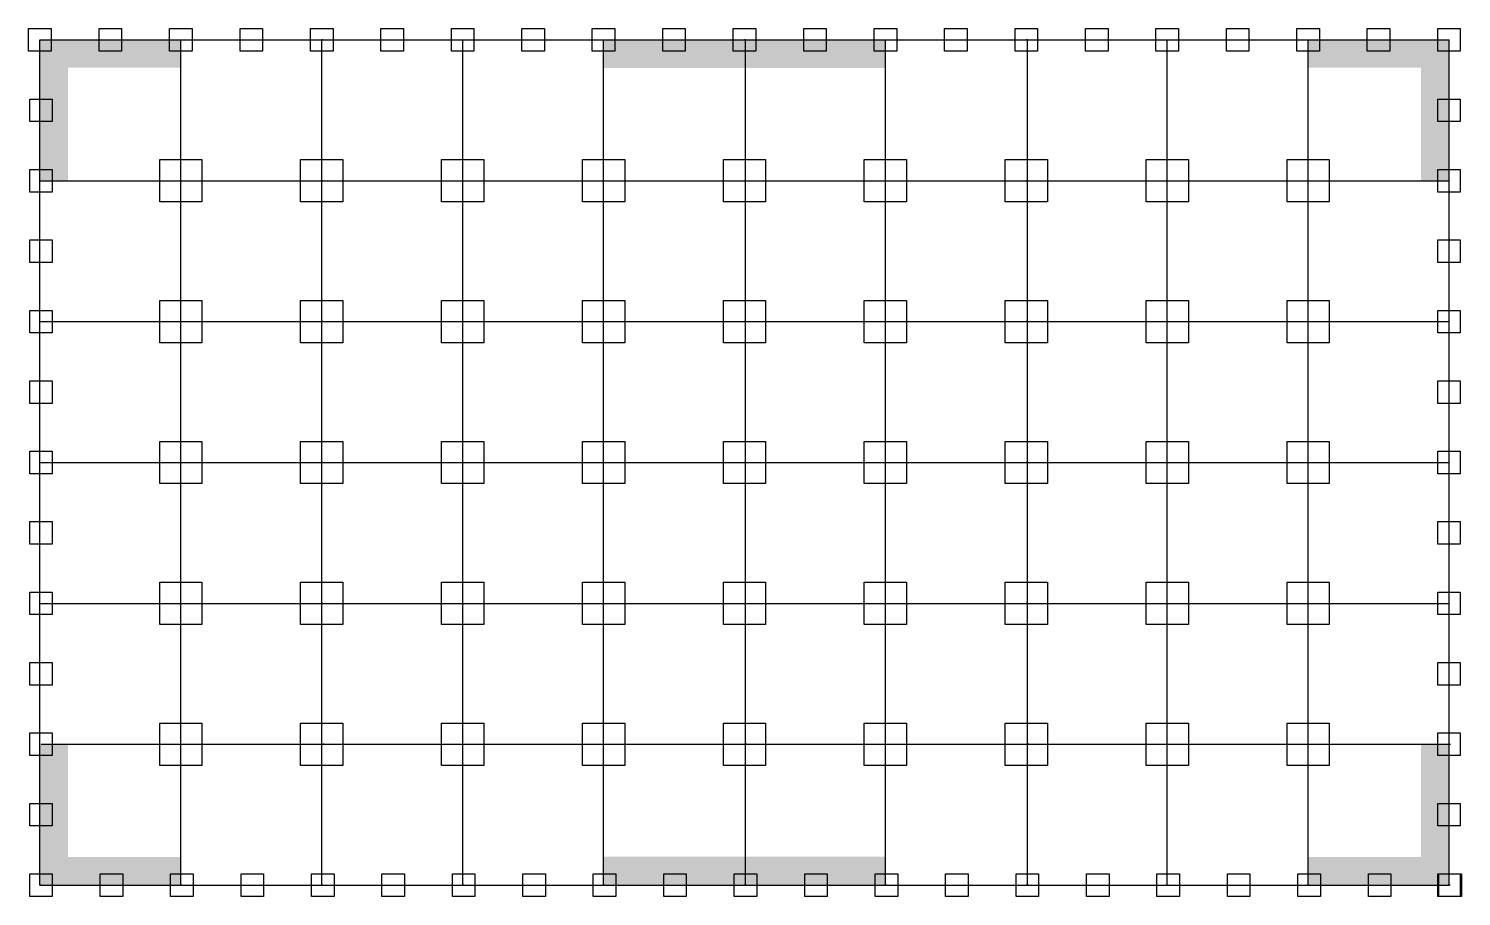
# Model space of a CAD drawing. Header units: millimetres. Extents: x 15911 to 66747, y 5730 to 36530.
import ezdxf

# ---------------------------------------------------------------- set-up
doc = ezdxf.new("R2010")
doc.units = ezdxf.units.MM

# ---------------------------------------------------------------- blocks, each defined once
blk = doc.blocks.new('*U19')
for p, q in [((-400, 400), (400, 400)), ((-400, -400), (-400, 400)), ((400, 400), (400, -400)), ((400, -400), (-400, -400))]:
    blk.add_line(p, q)
blk = doc.blocks.new('*U20')
at = {"color": 0, "linetype": 'ByBlock', "lineweight": -2, "transparency": 16777216}
for p in [(0, 0), (2500, 0), (5000, 0), (7500, 0), (10000, 0), (12500, 0), (15000, 0), (17500, 0), (20000, 0), (22500, 0), (25000, 0), (27500, 0), (30000, 0), (32500, 0), (35000, 0), (37500, 0), (40000, 0), (42500, 0), (45000, 0), (47500, 0), (50000, 0)]:
    blk.add_blockref('*U19', p, dxfattribs=at)
blk = doc.blocks.new('*U38')
for p, q in [((-400, 400), (400, 400)), ((-400, -400), (-400, 400)), ((400, 400), (400, -400)), ((400, -400), (-400, -400))]:
    blk.add_line(p, q)
blk = doc.blocks.new('*U39')
at = {"color": 0, "linetype": 'ByBlock', "lineweight": -2, "transparency": 16777216}
for p in [(0, 0), (2500, 0), (5000, 0), (7500, 0), (10000, 0), (12500, 0), (15000, 0), (17500, 0), (20000, 0), (22500, 0), (25000, 0), (27500, 0), (30000, 0), (32500, 0), (35000, 0), (37500, 0), (40000, 0), (42500, 0), (45000, 0), (47500, 0), (50000, 0)]:
    blk.add_blockref('*U38', p, dxfattribs=at)
blk = doc.blocks.new('*U41')
for p, q in [((-400, 400), (400, 400)), ((-400, -400), (-400, 400)), ((400, 400), (400, -400)), ((400, -400), (-400, -400))]:
    blk.add_line(p, q)
blk = doc.blocks.new('*U42')
at = {"color": 0, "linetype": 'ByBlock', "lineweight": -2, "transparency": 16777216}
for p in [(0, 30000), (0, 27500), (0, 25000), (0, 22500), (0, 20000), (0, 17500), (0, 15000), (0, 12500), (0, 10000), (0, 7500), (0, 5000), (0, 2500), (0, 0)]:
    blk.add_blockref('*U41', p, dxfattribs=at)
blk = doc.blocks.new('*U45')
for p, q in [((-750, 750), (750, 750)), ((-750, -750), (-750, 750)), ((750, 750), (750, -750)), ((750, -750), (-750, -750))]:
    blk.add_line(p, q)
blk = doc.blocks.new('*U46')
at = {"color": 0, "linetype": 'ByBlock', "lineweight": -2, "transparency": 16777216}
for p in [(0, 20000), (5000, 20000), (10000, 20000), (15000, 20000), (20000, 20000), (25000, 20000), (30000, 20000), (35000, 20000), (40000, 20000), (0, 15000), (5000, 15000), (10000, 15000), (15000, 15000), (20000, 15000), (25000, 15000), (30000, 15000), (35000, 15000), (40000, 15000), (0, 10000), (5000, 10000), (10000, 10000), (15000, 10000), (20000, 10000), (25000, 10000), (30000, 10000), (35000, 10000), (40000, 10000), (0, 5000), (5000, 5000), (10000, 5000), (15000, 5000), (20000, 5000), (25000, 5000), (30000, 5000), (35000, 5000), (40000, 5000), (0, 0), (5000, 0), (10000, 0), (15000, 0), (20000, 0), (25000, 0), (30000, 0), (35000, 0), (40000, 0)]:
    blk.add_blockref('*U45', p, dxfattribs=at)
blk = doc.blocks.new('*U60')
blk.add_lwpolyline([(-400, -400), (-400, 400), (400, 400), (400, -400)], close=True)
blk = doc.blocks.new('*U61')
at = {"color": 0, "linetype": 'ByBlock', "lineweight": -2, "transparency": 16777216}
for p in [(0, 27500), (0, 25000), (0, 22500), (0, 20000), (0, 17500), (0, 15000), (0, 12500), (0, 10000), (0, 7500), (0, 5000), (0, 2500), (0, 0)]:
    blk.add_blockref('*U60', p, dxfattribs=at)

msp = doc.modelspace()

# ---------------------------------------------------------------- hatches: boundary and pattern name
at = {"true_color": 0xcd2027}
h = msp.add_hatch(color=242, dxfattribs=at)
h.dxf.hatch_style = 1
h.paths.add_polyline_path([(21303, 36145), (16303, 36145), (16303, 35145), (21303, 35145)])
h = msp.add_hatch(color=242, dxfattribs=at)
h.dxf.hatch_style = 1
h.paths.add_polyline_path([(17304, 36144), (16304, 36144), (16304, 31144), (17304, 31144)])
h = msp.add_hatch(color=242, dxfattribs=at)
h.dxf.hatch_style = 1
h.paths.add_polyline_path([(46329, 36137), (36329, 36137), (36329, 35137), (46329, 35137)])
h = msp.add_hatch(color=242, dxfattribs=at)
h.dxf.hatch_style = 1
h.paths.add_polyline_path([(66306, 36143), (61306, 36143), (61306, 35143), (66306, 35143)])
h = msp.add_hatch(color=242, dxfattribs=at)
h.dxf.hatch_style = 1
h.paths.add_polyline_path([(66320, 36141), (65320, 36141), (65320, 31141), (66320, 31141)])
h = msp.add_hatch(color=242, dxfattribs=at)
h.dxf.hatch_style = 1
h.paths.add_polyline_path([(17309, 11126), (16309, 11126), (16309, 6126), (17309, 6126)])
h = msp.add_hatch(color=242, dxfattribs=at)
h.dxf.hatch_style = 1
h.paths.add_polyline_path([(66321, 11128), (65321, 11128), (65321, 6128), (66321, 6128)])
h = msp.add_hatch(color=242, dxfattribs=at)
h.dxf.hatch_style = 1
h.paths.add_polyline_path([(21310, 7128), (16310, 7128), (16310, 6128), (21310, 6128)])
h = msp.add_hatch(color=242, dxfattribs=at)
h.dxf.hatch_style = 1
h.paths.add_polyline_path([(46311, 7134), (36311, 7134), (36311, 6134), (46311, 6134)])
h = msp.add_hatch(color=242, dxfattribs=at)
h.dxf.hatch_style = 1
h.paths.add_polyline_path([(66305, 7128), (61305, 7128), (61305, 6128), (66305, 6128)])

# ---------------------------------------------------------------- linework, layer by layer
for p, q in [((16311, 31130), (16311, 36130)), ((16311, 36130), (21311, 36130)), ((21311, 36130), (26311, 36130)), ((21311, 31130), (21311, 36130)), ((26347, 36130), (26311, 36130)), ((26311, 36130), (31311, 36130)), ((26311, 31130), (26311, 36130)), ((31311, 36130), (36311, 36130)), ((31311, 31130), (31311, 36130)), ((36311, 36130), (41311, 36130)), ((36311, 31130), (36311, 36130)), ((41347, 36130), (41311, 36130)), ((41311, 36130), (46311, 36130)), ((41347, 31130), (41347, 36130)), ((46311, 36130), (51311, 36130)), ((46311, 31130), (46311, 36130)), ((51347, 36130), (51311, 36130)), ((51311, 36130), (56311, 36130)), ((51347, 31130), (51347, 36130)), ((56311, 36130), (61311, 36130)), ((56311, 31130), (56311, 36130)), ((61311, 36130), (66311, 36130)), ((61311, 31130), (61311, 36130)), ((66311, 31130), (66311, 36130)), ((16311, 35730), (15911, 35730)), ((16311, 26130), (16311, 31130)), ((16311, 31130), (21311, 31130)), ((21311, 31130), (26311, 31130)), ((21311, 26130), (21311, 31130)), ((26347, 31130), (26311, 31130)), ((26311, 31130), (31311, 31130)), ((26311, 26130), (26311, 31130)), ((31311, 31130), (36311, 31130)), ((31311, 26130), (31311, 31130)), ((36311, 31130), (41311, 31130)), ((36311, 26130), (36311, 31130)), ((41347, 31130), (41311, 31130)), ((41311, 31130), (46311, 31130)), ((41347, 26130), (41347, 31130)), ((46311, 31130), (51311, 31130)), ((46311, 26130), (46311, 31130)), ((51347, 31130), (51311, 31130)), ((51311, 31130), (56311, 31130)), ((51347, 26130), (51347, 31130)), ((56311, 31130), (61311, 31130)), ((56311, 26130), (56311, 31130)), ((61311, 31130), (66311, 31130)), ((61311, 26130), (61311, 31130)), ((66311, 26130), (66311, 31130)), ((16311, 21130), (16311, 26130)), ((16311, 26130), (21311, 26130)), ((21311, 26130), (26311, 26130)), ((21311, 21130), (21311, 26130)), ((26347, 26130), (26311, 26130)), ((26311, 26130), (31311, 26130)), ((26311, 21130), (26311, 26130)), ((31311, 26130), (36311, 26130)), ((31311, 21130), (31311, 26130)), ((36311, 26130), (41311, 26130)), ((36311, 21130), (36311, 26130)), ((41347, 26130), (41311, 26130)), ((41311, 26130), (46311, 26130)), ((41347, 21130), (41347, 26130)), ((46311, 26130), (51311, 26130)), ((46311, 21130), (46311, 26130)), ((51347, 26130), (51311, 26130)), ((51311, 26130), (56311, 26130)), ((51347, 21130), (51347, 26130)), ((56311, 26130), (61311, 26130)), ((56311, 21130), (56311, 26130)), ((61311, 26130), (66311, 26130)), ((61311, 21130), (61311, 26130)), ((66311, 21130), (66311, 26130)), ((16311, 16130), (16311, 21130)), ((16311, 21130), (21311, 21130)), ((21311, 21130), (26311, 21130)), ((21311, 16130), (21311, 21130)), ((26347, 21130), (26311, 21130)), ((26311, 21130), (31311, 21130)), ((26311, 16130), (26311, 21130)), ((31311, 21130), (36311, 21130)), ((31311, 16130), (31311, 21130)), ((36311, 21130), (41311, 21130)), ((36311, 16130), (36311, 21130)), ((41347, 21130), (41311, 21130)), ((41311, 21130), (46311, 21130)), ((41347, 16130), (41347, 21130)), ((46311, 21130), (51311, 21130)), ((46311, 16130), (46311, 21130)), ((51347, 21130), (51311, 21130)), ((51311, 21130), (56311, 21130)), ((51347, 16130), (51347, 21130)), ((56311, 21130), (61311, 21130)), ((56311, 16130), (56311, 21130)), ((61311, 21130), (66311, 21130)), ((61311, 16130), (61311, 21130)), ((66311, 16130), (66311, 21130)), ((16311, 11130), (16311, 16130)), ((16311, 16130), (21311, 16130)), ((21311, 16130), (26311, 16130)), ((21311, 11130), (21311, 16130)), ((26347, 16130), (26311, 16130)), ((26311, 16130), (31311, 16130)), ((26311, 11130), (26311, 16130)), ((31311, 16130), (36311, 16130)), ((31311, 11130), (31311, 16130)), ((36311, 16130), (41311, 16130)), ((36311, 11130), (36311, 16130)), ((41347, 16130), (41311, 16130)), ((41311, 16130), (46311, 16130)), ((41347, 11130), (41347, 16130)), ((46311, 16130), (51311, 16130)), ((46311, 11130), (46311, 16130)), ((51347, 16130), (51311, 16130)), ((51311, 16130), (56311, 16130)), ((51347, 11130), (51347, 16130)), ((56311, 16130), (61311, 16130)), ((56311, 11130), (56311, 16130)), ((61311, 16130), (66311, 16130)), ((61311, 11130), (61311, 16130)), ((66311, 11130), (66311, 16130)), ((16311, 6130), (16311, 11130)), ((16358, 11131), (16357, 11131)), ((16358, 11131), (21358, 11131)), ((21311, 6130), (21311, 11130)), ((21358, 11131), (21357, 11131)), ((21358, 11131), (26358, 11131)), ((26311, 6130), (26311, 11130)), ((26358, 11131), (26357, 11131)), ((26395, 11131), (26358, 11131)), ((26358, 11131), (31358, 11131)), ((31311, 6130), (31311, 11130)), ((31358, 11131), (31357, 11131)), ((31358, 11131), (36358, 11131)), ((36311, 6130), (36311, 11130)), ((36358, 11131), (36357, 11131)), ((36358, 11131), (41358, 11131)), ((41347, 6130), (41347, 11130)), ((41395, 11131), (41358, 11131)), ((41358, 11131), (46358, 11131)), ((41395, 11131), (41394, 11131)), ((46311, 6130), (46311, 11130)), ((46358, 11131), (46357, 11131)), ((46358, 11131), (51358, 11131)), ((51347, 6130), (51347, 11130)), ((51395, 11131), (51358, 11131)), ((51358, 11131), (56358, 11131)), ((51395, 11131), (51394, 11131)), ((56311, 6130), (56311, 11130)), ((56358, 11131), (56357, 11131)), ((56358, 11131), (61358, 11131)), ((61311, 6130), (61311, 11130)), ((61358, 11131), (61357, 11131)), ((61358, 11131), (66358, 11131)), ((66311, 6130), (66311, 11130)), ((66358, 11131), (66357, 11131)), ((16347, 6130), (16311, 6130)), ((16311, 6130), (21311, 6130)), ((21311, 6130), (26311, 6130)), ((21347, 6130), (21311, 6130)), ((26347, 6130), (26311, 6130)), ((26311, 6130), (31311, 6130)), ((26347, 6130), (26311, 6130)), ((31311, 6130), (36311, 6130)), ((31347, 6130), (31311, 6130)), ((36311, 6130), (41311, 6130)), ((36347, 6130), (36311, 6130)), ((41347, 6130), (41311, 6130)), ((41311, 6130), (46311, 6130)), ((41384, 6130), (41347, 6130)), ((46311, 6130), (51311, 6130)), ((46347, 6130), (46311, 6130)), ((51347, 6130), (51311, 6130)), ((51311, 6130), (56311, 6130)), ((51384, 6130), (51347, 6130)), ((56311, 6130), (61311, 6130)), ((56347, 6130), (56311, 6130)), ((61311, 6130), (66311, 6130)), ((61347, 6130), (61311, 6130)), ((66347, 6130), (66311, 6130))]:
    msp.add_line(p, q)

# ---------------------------------------------------------------- block references
for name, p in [('*U39', (16311, 36130)), ('*U42', (66311, 6130)), ('*U61', (16347, 6130)), ('*U46', (21311, 11130)), ('*U20', (16347, 6130))]:
    msp.add_blockref(name, p)

doc.saveas('drawing.dxf')
